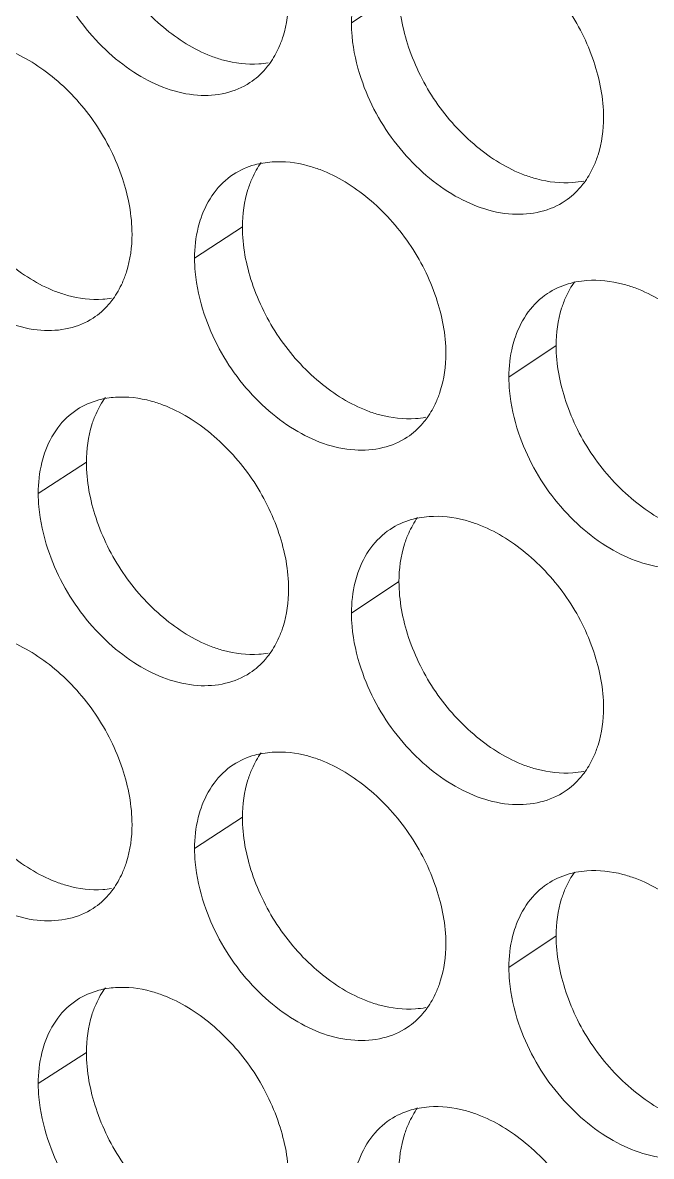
# Model space of a CAD drawing. Header units: millimetres. Extents: x 1177 to 4147, y 93 to 2194.
# Drawn here: x 2635.9 to 2644.29, y 733.92 to 749.05 of the extents above; entities that cross this region are included whole.
import ezdxf

# ---------------------------------------------------------------- set-up
doc = ezdxf.new("R2010")
doc.units = ezdxf.units.MM
doc.header["$LTSCALE"] = 0.1
doc.layers.get('0').update_dxf_attribs({"lineweight": 13})
doc.layers.add('标注', color=251, linetype='Continuous', lineweight=9)

# ---------------------------------------------------------------- blocks, each defined once
blk = doc.blocks.new('02')
for points, knots in [([(4627.348, 522.744), (4597.363, 531.299), (4553.55, 545.69), (4497.641, 568.487), (4458.71, 586.649), (4422.281, 606.068), (4388.51, 626.659), (4357.551, 648.334), (4338.416, 663.815), (4329.392, 671.722)], [0, 0, 0, 0, 0.278685, 0.411475, 0.539478, 0.662459, 0.780251, 0.892768, 1, 1, 1, 1]), ([(4626.906, 521.428), (4597.052, 529.945), (4553.424, 544.261), (4497.732, 566.923), (4458.929, 584.973), (4422.597, 604.269), (4388.892, 624.729), (4357.964, 646.263), (4338.829, 661.641), (4329.798, 669.496)], [0, 0, 0, 0, 0.278468, 0.411196, 0.539177, 0.662176, 0.780023, 0.892638, 1, 1, 1, 1]), ([(4628.518, 518.372), (4598.337, 526.935), (4554.235, 541.353), (4497.955, 564.22), (4458.766, 582.448), (4422.099, 601.945), (4388.114, 622.628), (4356.965, 644.402), (4337.717, 659.96), (4328.641, 667.907)], [0, 0, 0, 0, 0.278732, 0.411552, 0.539576, 0.662563, 0.780343, 0.892822, 1, 1, 1, 1]), ([(4328.202, 667.332), (4337.3, 659.316), (4356.601, 643.626), (4387.852, 621.677), (4421.956, 600.844), (4458.755, 581.215), (4498.091, 562.874), (4554.59, 539.876), (4598.873, 525.389), (4629.18, 516.79)], [0, 0, 0, 0, 0.107262, 0.219794, 0.337581, 0.460553, 0.588547, 0.721328, 1, 1, 1, 1])]:
    blk.add_open_spline(points, degree=3, knots=knots)
at = {"layer": '标注'}
for p, q in [((4541.875, 661.931), (4540.97, 661.333)), ((4538.893, 657.441), (4537.982, 656.845)), ((4544.868, 655.179), (4543.968, 654.579)), ((4535.921, 652.958), (4535.004, 652.364)), ((4535.921, 652.958), (4535.004, 652.364)), ((4541.875, 650.681), (4540.97, 650.083)), ((4541.875, 650.681), (4540.97, 650.083)), ((4538.893, 646.191), (4537.982, 645.595)), ((4544.868, 643.929), (4543.968, 643.329)), ((4535.921, 641.708), (4535.004, 641.114))]:
    blk.add_line(p, q, dxfattribs=at)
for centre, radius, start, end in [((4539.089, 662.266), 1.722, 273.9384, 279.9366), ((4539.577, 656.949), 1.735, 93.9617, 99.8775), ((4545.059, 660.021), 1.738, 274.1654, 281.1515), ((4545.582, 654.673), 1.752, 94.1885, 101.0843), ((4536.12, 657.774), 1.714, 273.8238, 279.3262), ((4536.59, 652.472), 1.727, 93.8472, 99.2713), ((4536.59, 652.472), 1.727, 93.8472, 99.2713), ((4542.068, 655.515), 1.73, 274.0522, 280.545), ((4542.574, 650.183), 1.743, 94.0754, 100.4818), ((4542.574, 650.183), 1.743, 94.0754, 100.4818), ((4539.089, 651.016), 1.722, 273.9384, 279.9366), ((4539.089, 651.016), 1.722, 273.9384, 279.9366), ((4539.577, 645.699), 1.735, 93.9617, 99.8775), ((4545.059, 648.771), 1.738, 274.1654, 281.1515), ((4545.059, 648.771), 1.738, 274.1654, 281.1515), ((4545.582, 643.423), 1.752, 94.1885, 101.0843), ((4536.12, 646.524), 1.714, 273.8238, 279.3262), ((4536.59, 641.222), 1.727, 93.8472, 99.2713), ((4542.068, 644.265), 1.73, 274.0522, 280.545), ((4542.574, 638.933), 1.743, 94.0754, 100.4818)]:
    blk.add_arc(centre, radius, start, end, dxfattribs=at)
for points, knots in [([(4535.921, 664.208), (4535.921, 663.848), (4536.065, 663.1), (4536.572, 662.075), (4537.331, 661.227), (4537.967, 660.823), (4538.298, 660.696)], [0, 0, 0, 0, 0.242407, 0.502714, 0.761597, 1, 1, 1, 1]), ([(4545.772, 659.529), (4545.772, 659.889), (4545.626, 660.636), (4545.112, 661.658), (4544.343, 662.501), (4543.701, 662.902), (4543.368, 663.027)], [0, 0, 0, 0, 0.241786, 0.501627, 0.760712, 1, 1, 1, 1]), ([(4535.188, 662.55), (4535.338, 662.096), (4535.684, 661.448), (4536.329, 660.752), (4537.019, 660.22), (4537.809, 659.913), (4538.567, 659.963), (4538.895, 660.099), (4539.035, 660.191)], [0, 0, 0, 0, 0.282242, 0.422968, 0.557759, 0.795664, 0.900828, 1, 1, 1, 1]), ([(4541.093, 662.102), (4541.073, 662.043), (4540.999, 661.794), (4540.97, 661.531), (4540.97, 661.333)], [0, 0, 0, 0, 0.239402, 1, 1, 1, 1]), ([(4539.589, 660.864), (4539.619, 660.932), (4539.73, 661.228), (4539.773, 661.547), (4539.773, 661.787)], [0, 0, 0, 0, 0.23723, 1, 1, 1, 1]), ([(4541.875, 661.931), (4541.875, 661.572), (4542.02, 660.824), (4542.531, 659.801), (4543.296, 658.956), (4543.936, 658.555), (4544.269, 658.43)], [0, 0, 0, 0, 0.24209, 0.502088, 0.761013, 1, 1, 1, 1]), ([(4540.97, 661.333), (4540.97, 661.247), (4540.987, 660.886), (4541.068, 660.53), (4541.154, 660.27)], [0, 0, 0, 0, 0.239627, 1, 1, 1, 1]), ([(4536.79, 657.302), (4536.79, 657.662), (4536.645, 658.41), (4536.137, 659.435), (4535.377, 660.283), (4534.741, 660.689), (4534.41, 660.817)], [0, 0, 0, 0, 0.242263, 0.502569, 0.761592, 1, 1, 1, 1]), ([(4538.298, 660.696), (4538.374, 660.667), (4538.667, 660.57), (4538.981, 660.533), (4539.207, 660.548)], [0, 0, 0, 0, 0.264454, 1, 1, 1, 1]), ([(4539.035, 660.191), (4539.145, 660.263), (4539.279, 660.383), (4539.388, 660.522), (4539.415, 660.559)], [0, 0, 0, 0, 0.745335, 1, 1, 1, 1]), ([(4541.154, 660.27), (4541.306, 659.815), (4541.657, 659.167), (4542.309, 658.473), (4543.006, 657.943), (4543.806, 657.643), (4544.569, 657.702), (4544.899, 657.842), (4545.04, 657.936)], [0, 0, 0, 0, 0.281468, 0.421967, 0.556662, 0.794843, 0.900382, 1, 1, 1, 1]), ([(4532.96, 659.732), (4532.96, 659.372), (4533.104, 658.624), (4533.608, 657.598), (4534.364, 656.748), (4534.999, 656.342), (4535.328, 656.214)], [0, 0, 0, 0, 0.242567, 0.503029, 0.761892, 1, 1, 1, 1]), ([(4545.587, 658.606), (4545.618, 658.674), (4545.729, 658.969), (4545.772, 659.289), (4545.772, 659.529)], [0, 0, 0, 0, 0.237534, 1, 1, 1, 1]), ([(4539.279, 658.659), (4539.229, 658.65), (4539.032, 658.606), (4538.844, 658.524), (4538.719, 658.442)], [0, 0, 0, 0, 0.255872, 1, 1, 1, 1]), ([(4540.371, 658.533), (4540.295, 658.562), (4540, 658.658), (4539.684, 658.696), (4539.457, 658.68)], [0, 0, 0, 0, 0.264534, 1, 1, 1, 1]), ([(4542.768, 655.03), (4542.768, 655.39), (4542.622, 656.137), (4542.109, 657.16), (4541.344, 658.005), (4540.704, 658.407), (4540.371, 658.533)], [0, 0, 0, 0, 0.241944, 0.50194, 0.761004, 1, 1, 1, 1]), ([(4538.719, 658.442), (4538.578, 658.349), (4538.322, 658.1), (4538.163, 657.783), (4538.104, 657.613)], [0, 0, 0, 0, 0.48481, 1, 1, 1, 1]), ([(4539.077, 658.365), (4539.047, 658.297), (4538.936, 658.001), (4538.893, 657.682), (4538.893, 657.441)], [0, 0, 0, 0, 0.237139, 1, 1, 1, 1]), ([(4544.269, 658.43), (4544.346, 658.402), (4544.641, 658.307), (4544.957, 658.27), (4545.185, 658.287)], [0, 0, 0, 0, 0.264165, 1, 1, 1, 1]), ([(4545.04, 657.936), (4545.15, 658.01), (4545.285, 658.132), (4545.394, 658.273), (4545.42, 658.31)], [0, 0, 0, 0, 0.745425, 1, 1, 1, 1]), ([(4532.221, 658.076), (4532.37, 657.622), (4532.714, 656.974), (4533.356, 656.277), (4534.041, 655.743), (4534.827, 655.434), (4535.582, 655.48), (4535.909, 655.613), (4536.049, 655.704)], [0, 0, 0, 0, 0.282632, 0.423473, 0.558313, 0.796079, 0.901055, 1, 1, 1, 1]), ([(4538.104, 657.613), (4538.084, 657.554), (4538.01, 657.305), (4537.982, 657.043), (4537.982, 656.845)], [0, 0, 0, 0, 0.239305, 1, 1, 1, 1]), ([(4538.893, 657.441), (4538.893, 657.081), (4539.037, 656.334), (4539.546, 655.309), (4540.308, 654.463), (4540.946, 654.061), (4541.278, 653.935)], [0, 0, 0, 0, 0.242248, 0.5024, 0.761305, 1, 1, 1, 1]), ([(4536.606, 656.379), (4536.636, 656.447), (4536.747, 656.743), (4536.79, 657.062), (4536.79, 657.302)], [0, 0, 0, 0, 0.237083, 1, 1, 1, 1]), ([(4537.982, 656.845), (4537.982, 656.759), (4537.999, 656.398), (4538.079, 656.042), (4538.166, 655.782)], [0, 0, 0, 0, 0.239586, 1, 1, 1, 1]), ([(4545.245, 656.392), (4545.196, 656.382), (4545.005, 656.336), (4544.822, 656.253), (4544.701, 656.171)], [0, 0, 0, 0, 0.255479, 1, 1, 1, 1]), ([(4546.375, 656.278), (4546.298, 656.306), (4546, 656.401), (4545.683, 656.437), (4545.454, 656.42)], [0, 0, 0, 0, 0.264244, 1, 1, 1, 1]), ([(4535.328, 656.214), (4535.404, 656.185), (4535.696, 656.088), (4536.009, 656.049), (4536.234, 656.064)], [0, 0, 0, 0, 0.264601, 1, 1, 1, 1]), ([(4544.701, 656.171), (4544.561, 656.078), (4544.309, 655.83), (4544.151, 655.516), (4544.092, 655.348)], [0, 0, 0, 0, 0.485545, 1, 1, 1, 1]), ([(4548.788, 652.785), (4548.788, 653.145), (4548.641, 653.892), (4548.125, 654.914), (4547.353, 655.755), (4546.709, 656.153), (4546.375, 656.278)], [0, 0, 0, 0, 0.241629, 0.501316, 0.760421, 1, 1, 1, 1]), ([(4536.049, 655.704), (4536.159, 655.776), (4536.293, 655.894), (4536.402, 656.032), (4536.428, 656.069)], [0, 0, 0, 0, 0.74529, 1, 1, 1, 1]), ([(4545.053, 656.101), (4545.022, 656.033), (4544.911, 655.738), (4544.868, 655.419), (4544.868, 655.179)], [0, 0, 0, 0, 0.237462, 1, 1, 1, 1]), ([(4538.166, 655.782), (4538.317, 655.327), (4538.665, 654.679), (4539.314, 653.984), (4540.007, 653.453), (4540.802, 653.15), (4541.563, 653.204), (4541.891, 653.342), (4542.032, 653.435)], [0, 0, 0, 0, 0.281854, 0.422466, 0.557209, 0.795252, 0.900604, 1, 1, 1, 1]), ([(4544.092, 655.348), (4544.072, 655.289), (4543.997, 655.039), (4543.968, 654.777), (4543.968, 654.579)], [0, 0, 0, 0, 0.239501, 1, 1, 1, 1]), ([(4544.868, 655.179), (4544.868, 654.819), (4545.014, 654.072), (4545.526, 653.049), (4546.294, 652.206), (4546.937, 651.807), (4547.27, 651.683)], [0, 0, 0, 0, 0.241933, 0.501777, 0.760722, 1, 1, 1, 1]), ([(4542.582, 654.106), (4542.613, 654.174), (4542.725, 654.47), (4542.768, 654.789), (4542.768, 655.03)], [0, 0, 0, 0, 0.237376, 1, 1, 1, 1]), ([(4543.968, 654.579), (4543.968, 654.492), (4543.986, 654.132), (4544.066, 653.775), (4544.154, 653.515)], [0, 0, 0, 0, 0.239668, 1, 1, 1, 1]), ([(4537.385, 654.047), (4537.309, 654.076), (4537.016, 654.173), (4536.701, 654.211), (4536.474, 654.196)], [0, 0, 0, 0, 0.264681, 1, 1, 1, 1]), ([(4537.385, 654.047), (4537.309, 654.076), (4537.016, 654.173), (4536.701, 654.211), (4536.474, 654.196)], [0, 0, 0, 0, 0.264681, 1, 1, 1, 1]), ([(4536.312, 654.177), (4536.261, 654.169), (4536.062, 654.126), (4535.871, 654.044), (4535.744, 653.962)], [0, 0, 0, 0, 0.256076, 1, 1, 1, 1]), ([(4536.312, 654.177), (4536.261, 654.169), (4536.062, 654.126), (4535.871, 654.044), (4535.744, 653.962)], [0, 0, 0, 0, 0.256076, 1, 1, 1, 1]), ([(4539.773, 650.537), (4539.773, 650.897), (4539.628, 651.645), (4539.118, 652.669), (4538.355, 653.516), (4537.717, 653.92), (4537.385, 654.047)], [0, 0, 0, 0, 0.242103, 0.502254, 0.761298, 1, 1, 1, 1]), ([(4539.773, 650.537), (4539.773, 650.897), (4539.628, 651.645), (4539.118, 652.669), (4538.355, 653.516), (4537.717, 653.92), (4537.385, 654.047)], [0, 0, 0, 0, 0.242103, 0.502254, 0.761298, 1, 1, 1, 1]), ([(4535.744, 653.962), (4535.602, 653.87), (4535.344, 653.62), (4535.185, 653.301), (4535.126, 653.131)], [0, 0, 0, 0, 0.484433, 1, 1, 1, 1]), ([(4535.744, 653.962), (4535.602, 653.87), (4535.344, 653.62), (4535.185, 653.301), (4535.126, 653.131)], [0, 0, 0, 0, 0.484433, 1, 1, 1, 1]), ([(4536.105, 653.882), (4536.074, 653.813), (4535.964, 653.518), (4535.921, 653.199), (4535.921, 652.958)], [0, 0, 0, 0, 0.236993, 1, 1, 1, 1]), ([(4536.105, 653.882), (4536.074, 653.813), (4535.964, 653.518), (4535.921, 653.199), (4535.921, 652.958)], [0, 0, 0, 0, 0.236993, 1, 1, 1, 1]), ([(4541.278, 653.935), (4541.354, 653.906), (4541.649, 653.81), (4541.964, 653.773), (4542.191, 653.789)], [0, 0, 0, 0, 0.264309, 1, 1, 1, 1]), ([(4542.032, 653.435), (4542.142, 653.508), (4542.277, 653.629), (4542.386, 653.769), (4542.412, 653.806)], [0, 0, 0, 0, 0.74538, 1, 1, 1, 1]), ([(4544.154, 653.515), (4544.306, 653.06), (4544.659, 652.411), (4545.315, 651.719), (4546.016, 651.191), (4546.82, 650.894), (4547.586, 650.956), (4547.916, 651.099), (4548.058, 651.194)], [0, 0, 0, 0, 0.281084, 0.421471, 0.556119, 0.794437, 0.900161, 1, 1, 1, 1]), ([(4535.126, 653.131), (4535.106, 653.072), (4535.033, 652.823), (4535.004, 652.562), (4535.004, 652.364)], [0, 0, 0, 0, 0.239208, 1, 1, 1, 1]), ([(4535.126, 653.131), (4535.106, 653.072), (4535.033, 652.823), (4535.004, 652.562), (4535.004, 652.364)], [0, 0, 0, 0, 0.239208, 1, 1, 1, 1]), ([(4535.921, 652.958), (4535.921, 652.598), (4536.065, 651.85), (4536.572, 650.825), (4537.331, 649.977), (4537.967, 649.573), (4538.298, 649.446)], [0, 0, 0, 0, 0.242407, 0.502714, 0.761597, 1, 1, 1, 1]), ([(4535.921, 652.958), (4535.921, 652.598), (4536.065, 651.85), (4536.572, 650.825), (4537.331, 649.977), (4537.967, 649.573), (4538.298, 649.446)], [0, 0, 0, 0, 0.242407, 0.502714, 0.761597, 1, 1, 1, 1]), ([(4535.004, 652.364), (4535.004, 652.278), (4535.022, 651.917), (4535.102, 651.561), (4535.188, 651.3)], [0, 0, 0, 0, 0.239546, 1, 1, 1, 1]), ([(4535.004, 652.364), (4535.004, 652.278), (4535.022, 651.917), (4535.102, 651.561), (4535.188, 651.3)], [0, 0, 0, 0, 0.239546, 1, 1, 1, 1]), ([(4542.257, 651.897), (4542.207, 651.888), (4542.013, 651.843), (4541.828, 651.76), (4541.705, 651.678)], [0, 0, 0, 0, 0.255672, 1, 1, 1, 1]), ([(4542.257, 651.897), (4542.207, 651.888), (4542.013, 651.843), (4541.828, 651.76), (4541.705, 651.678)], [0, 0, 0, 0, 0.255672, 1, 1, 1, 1]), ([(4543.368, 651.777), (4543.291, 651.806), (4542.995, 651.901), (4542.678, 651.938), (4542.45, 651.922)], [0, 0, 0, 0, 0.264388, 1, 1, 1, 1]), ([(4543.368, 651.777), (4543.291, 651.806), (4542.995, 651.901), (4542.678, 651.938), (4542.45, 651.922)], [0, 0, 0, 0, 0.264388, 1, 1, 1, 1]), ([(4541.705, 651.678), (4541.564, 651.585), (4541.31, 651.336), (4541.152, 651.021), (4541.093, 650.852)], [0, 0, 0, 0, 0.485181, 1, 1, 1, 1]), ([(4541.705, 651.678), (4541.564, 651.585), (4541.31, 651.336), (4541.152, 651.021), (4541.093, 650.852)], [0, 0, 0, 0, 0.485181, 1, 1, 1, 1]), ([(4542.06, 651.606), (4542.029, 651.537), (4541.918, 651.242), (4541.875, 650.922), (4541.875, 650.681)], [0, 0, 0, 0, 0.237286, 1, 1, 1, 1]), ([(4542.06, 651.606), (4542.029, 651.537), (4541.918, 651.242), (4541.875, 650.922), (4541.875, 650.681)], [0, 0, 0, 0, 0.237286, 1, 1, 1, 1]), ([(4545.772, 648.279), (4545.772, 648.639), (4545.626, 649.386), (4545.112, 650.408), (4544.343, 651.251), (4543.701, 651.652), (4543.368, 651.777)], [0, 0, 0, 0, 0.241786, 0.501627, 0.760712, 1, 1, 1, 1]), ([(4545.772, 648.279), (4545.772, 648.639), (4545.626, 649.386), (4545.112, 650.408), (4544.343, 651.251), (4543.701, 651.652), (4543.368, 651.777)], [0, 0, 0, 0, 0.241786, 0.501627, 0.760712, 1, 1, 1, 1]), ([(4535.188, 651.3), (4535.338, 650.846), (4535.684, 650.198), (4536.329, 649.502), (4537.019, 648.97), (4537.809, 648.663), (4538.567, 648.713), (4538.895, 648.849), (4539.035, 648.941)], [0, 0, 0, 0, 0.282242, 0.422968, 0.557759, 0.795664, 0.900828, 1, 1, 1, 1]), ([(4535.188, 651.3), (4535.338, 650.846), (4535.684, 650.198), (4536.329, 649.502), (4537.019, 648.97), (4537.809, 648.663), (4538.567, 648.713), (4538.895, 648.849), (4539.035, 648.941)], [0, 0, 0, 0, 0.282242, 0.422968, 0.557759, 0.795664, 0.900828, 1, 1, 1, 1]), ([(4541.093, 650.852), (4541.073, 650.793), (4540.999, 650.544), (4540.97, 650.281), (4540.97, 650.083)], [0, 0, 0, 0, 0.239402, 1, 1, 1, 1]), ([(4541.093, 650.852), (4541.073, 650.793), (4540.999, 650.544), (4540.97, 650.281), (4540.97, 650.083)], [0, 0, 0, 0, 0.239402, 1, 1, 1, 1]), ([(4539.589, 649.614), (4539.619, 649.682), (4539.73, 649.978), (4539.773, 650.297), (4539.773, 650.537)], [0, 0, 0, 0, 0.23723, 1, 1, 1, 1]), ([(4539.589, 649.614), (4539.619, 649.682), (4539.73, 649.978), (4539.773, 650.297), (4539.773, 650.537)], [0, 0, 0, 0, 0.23723, 1, 1, 1, 1]), ([(4541.875, 650.681), (4541.875, 650.322), (4542.02, 649.574), (4542.531, 648.551), (4543.296, 647.706), (4543.936, 647.305), (4544.269, 647.18)], [0, 0, 0, 0, 0.24209, 0.502088, 0.761013, 1, 1, 1, 1]), ([(4541.875, 650.681), (4541.875, 650.322), (4542.02, 649.574), (4542.531, 648.551), (4543.296, 647.706), (4543.936, 647.305), (4544.269, 647.18)], [0, 0, 0, 0, 0.24209, 0.502088, 0.761013, 1, 1, 1, 1]), ([(4540.97, 650.083), (4540.97, 649.997), (4540.987, 649.636), (4541.068, 649.28), (4541.154, 649.02)], [0, 0, 0, 0, 0.239627, 1, 1, 1, 1]), ([(4540.97, 650.083), (4540.97, 649.997), (4540.987, 649.636), (4541.068, 649.28), (4541.154, 649.02)], [0, 0, 0, 0, 0.239627, 1, 1, 1, 1]), ([(4536.79, 646.052), (4536.79, 646.412), (4536.645, 647.16), (4536.137, 648.185), (4535.377, 649.033), (4534.741, 649.439), (4534.41, 649.567)], [0, 0, 0, 0, 0.242263, 0.502569, 0.761592, 1, 1, 1, 1]), ([(4538.298, 649.446), (4538.374, 649.417), (4538.667, 649.32), (4538.981, 649.283), (4539.207, 649.298)], [0, 0, 0, 0, 0.264454, 1, 1, 1, 1]), ([(4538.298, 649.446), (4538.374, 649.417), (4538.667, 649.32), (4538.981, 649.283), (4539.207, 649.298)], [0, 0, 0, 0, 0.264454, 1, 1, 1, 1]), ([(4539.035, 648.941), (4539.145, 649.013), (4539.279, 649.133), (4539.388, 649.272), (4539.415, 649.309)], [0, 0, 0, 0, 0.745335, 1, 1, 1, 1]), ([(4539.035, 648.941), (4539.145, 649.013), (4539.279, 649.133), (4539.388, 649.272), (4539.415, 649.309)], [0, 0, 0, 0, 0.745335, 1, 1, 1, 1]), ([(4541.154, 649.02), (4541.306, 648.565), (4541.657, 647.917), (4542.309, 647.223), (4543.006, 646.693), (4543.806, 646.393), (4544.569, 646.452), (4544.899, 646.592), (4545.04, 646.686)], [0, 0, 0, 0, 0.281468, 0.421967, 0.556662, 0.794843, 0.900382, 1, 1, 1, 1]), ([(4541.154, 649.02), (4541.306, 648.565), (4541.657, 647.917), (4542.309, 647.223), (4543.006, 646.693), (4543.806, 646.393), (4544.569, 646.452), (4544.899, 646.592), (4545.04, 646.686)], [0, 0, 0, 0, 0.281468, 0.421967, 0.556662, 0.794843, 0.900382, 1, 1, 1, 1]), ([(4532.96, 648.482), (4532.96, 648.122), (4533.104, 647.374), (4533.608, 646.348), (4534.364, 645.498), (4534.999, 645.092), (4535.328, 644.964)], [0, 0, 0, 0, 0.242567, 0.503029, 0.761892, 1, 1, 1, 1]), ([(4545.587, 647.356), (4545.618, 647.424), (4545.729, 647.719), (4545.772, 648.039), (4545.772, 648.279)], [0, 0, 0, 0, 0.237534, 1, 1, 1, 1]), ([(4545.587, 647.356), (4545.618, 647.424), (4545.729, 647.719), (4545.772, 648.039), (4545.772, 648.279)], [0, 0, 0, 0, 0.237534, 1, 1, 1, 1]), ([(4539.279, 647.409), (4539.229, 647.4), (4539.032, 647.356), (4538.844, 647.274), (4538.719, 647.192)], [0, 0, 0, 0, 0.255872, 1, 1, 1, 1]), ([(4540.371, 647.283), (4540.295, 647.312), (4540, 647.408), (4539.684, 647.446), (4539.457, 647.43)], [0, 0, 0, 0, 0.264534, 1, 1, 1, 1]), ([(4542.768, 643.78), (4542.768, 644.14), (4542.622, 644.887), (4542.109, 645.91), (4541.344, 646.755), (4540.704, 647.157), (4540.371, 647.283)], [0, 0, 0, 0, 0.241944, 0.50194, 0.761004, 1, 1, 1, 1]), ([(4538.719, 647.192), (4538.578, 647.099), (4538.322, 646.85), (4538.163, 646.533), (4538.104, 646.363)], [0, 0, 0, 0, 0.48481, 1, 1, 1, 1]), ([(4539.077, 647.115), (4539.047, 647.047), (4538.936, 646.751), (4538.893, 646.432), (4538.893, 646.191)], [0, 0, 0, 0, 0.237139, 1, 1, 1, 1]), ([(4544.269, 647.18), (4544.346, 647.152), (4544.641, 647.057), (4544.957, 647.02), (4545.185, 647.037)], [0, 0, 0, 0, 0.264165, 1, 1, 1, 1]), ([(4544.269, 647.18), (4544.346, 647.152), (4544.641, 647.057), (4544.957, 647.02), (4545.185, 647.037)], [0, 0, 0, 0, 0.264165, 1, 1, 1, 1]), ([(4545.04, 646.686), (4545.15, 646.76), (4545.285, 646.882), (4545.394, 647.023), (4545.42, 647.06)], [0, 0, 0, 0, 0.745425, 1, 1, 1, 1]), ([(4545.04, 646.686), (4545.15, 646.76), (4545.285, 646.882), (4545.394, 647.023), (4545.42, 647.06)], [0, 0, 0, 0, 0.745425, 1, 1, 1, 1]), ([(4532.221, 646.826), (4532.37, 646.372), (4532.714, 645.724), (4533.356, 645.027), (4534.041, 644.493), (4534.827, 644.184), (4535.582, 644.23), (4535.909, 644.363), (4536.049, 644.454)], [0, 0, 0, 0, 0.282632, 0.423473, 0.558313, 0.796079, 0.901055, 1, 1, 1, 1]), ([(4538.104, 646.363), (4538.084, 646.304), (4538.01, 646.055), (4537.982, 645.793), (4537.982, 645.595)], [0, 0, 0, 0, 0.239305, 1, 1, 1, 1]), ([(4536.606, 645.129), (4536.636, 645.197), (4536.747, 645.493), (4536.79, 645.812), (4536.79, 646.052)], [0, 0, 0, 0, 0.237083, 1, 1, 1, 1]), ([(4538.893, 646.191), (4538.893, 645.831), (4539.037, 645.084), (4539.546, 644.059), (4540.308, 643.213), (4540.946, 642.811), (4541.278, 642.685)], [0, 0, 0, 0, 0.242248, 0.5024, 0.761305, 1, 1, 1, 1]), ([(4537.982, 645.595), (4537.982, 645.509), (4537.999, 645.148), (4538.079, 644.792), (4538.166, 644.532)], [0, 0, 0, 0, 0.239586, 1, 1, 1, 1]), ([(4545.245, 645.142), (4545.196, 645.132), (4545.005, 645.086), (4544.822, 645.003), (4544.701, 644.921)], [0, 0, 0, 0, 0.255479, 1, 1, 1, 1]), ([(4546.375, 645.028), (4546.298, 645.056), (4546, 645.151), (4545.683, 645.187), (4545.454, 645.17)], [0, 0, 0, 0, 0.264244, 1, 1, 1, 1]), ([(4535.328, 644.964), (4535.404, 644.935), (4535.696, 644.838), (4536.009, 644.799), (4536.234, 644.814)], [0, 0, 0, 0, 0.264601, 1, 1, 1, 1]), ([(4544.701, 644.921), (4544.561, 644.828), (4544.309, 644.58), (4544.151, 644.266), (4544.092, 644.098)], [0, 0, 0, 0, 0.485545, 1, 1, 1, 1]), ([(4548.788, 641.535), (4548.788, 641.895), (4548.641, 642.642), (4548.125, 643.664), (4547.353, 644.505), (4546.709, 644.903), (4546.375, 645.028)], [0, 0, 0, 0, 0.241629, 0.501316, 0.760421, 1, 1, 1, 1]), ([(4536.049, 644.454), (4536.159, 644.526), (4536.293, 644.644), (4536.402, 644.782), (4536.428, 644.819)], [0, 0, 0, 0, 0.74529, 1, 1, 1, 1]), ([(4545.053, 644.851), (4545.022, 644.783), (4544.911, 644.488), (4544.868, 644.169), (4544.868, 643.929)], [0, 0, 0, 0, 0.237462, 1, 1, 1, 1]), ([(4538.166, 644.532), (4538.317, 644.077), (4538.665, 643.429), (4539.314, 642.734), (4540.007, 642.203), (4540.802, 641.9), (4541.563, 641.954), (4541.891, 642.092), (4542.032, 642.185)], [0, 0, 0, 0, 0.281854, 0.422466, 0.557209, 0.795252, 0.900604, 1, 1, 1, 1]), ([(4544.092, 644.098), (4544.072, 644.039), (4543.997, 643.789), (4543.968, 643.527), (4543.968, 643.329)], [0, 0, 0, 0, 0.239501, 1, 1, 1, 1]), ([(4544.868, 643.929), (4544.868, 643.569), (4545.014, 642.822), (4545.526, 641.799), (4546.294, 640.956), (4546.937, 640.557), (4547.27, 640.433)], [0, 0, 0, 0, 0.241933, 0.501777, 0.760722, 1, 1, 1, 1]), ([(4542.582, 642.856), (4542.613, 642.924), (4542.725, 643.22), (4542.768, 643.539), (4542.768, 643.78)], [0, 0, 0, 0, 0.237376, 1, 1, 1, 1]), ([(4543.968, 643.329), (4543.968, 643.242), (4543.986, 642.882), (4544.066, 642.525), (4544.154, 642.265)], [0, 0, 0, 0, 0.239668, 1, 1, 1, 1]), ([(4536.312, 642.927), (4536.261, 642.919), (4536.062, 642.876), (4535.871, 642.794), (4535.744, 642.712)], [0, 0, 0, 0, 0.256076, 1, 1, 1, 1]), ([(4537.385, 642.797), (4537.309, 642.826), (4537.016, 642.923), (4536.701, 642.961), (4536.474, 642.946)], [0, 0, 0, 0, 0.264681, 1, 1, 1, 1]), ([(4539.773, 639.287), (4539.773, 639.647), (4539.628, 640.395), (4539.118, 641.419), (4538.355, 642.266), (4537.717, 642.67), (4537.385, 642.797)], [0, 0, 0, 0, 0.242103, 0.502254, 0.761298, 1, 1, 1, 1]), ([(4535.744, 642.712), (4535.602, 642.62), (4535.344, 642.37), (4535.185, 642.051), (4535.126, 641.881)], [0, 0, 0, 0, 0.484433, 1, 1, 1, 1]), ([(4536.105, 642.632), (4536.074, 642.563), (4535.964, 642.268), (4535.921, 641.949), (4535.921, 641.708)], [0, 0, 0, 0, 0.236993, 1, 1, 1, 1]), ([(4541.278, 642.685), (4541.354, 642.656), (4541.649, 642.56), (4541.964, 642.523), (4542.191, 642.539)], [0, 0, 0, 0, 0.264309, 1, 1, 1, 1]), ([(4542.032, 642.185), (4542.142, 642.258), (4542.277, 642.379), (4542.386, 642.519), (4542.412, 642.556)], [0, 0, 0, 0, 0.74538, 1, 1, 1, 1]), ([(4544.154, 642.265), (4544.306, 641.81), (4544.659, 641.161), (4545.315, 640.469), (4546.016, 639.941), (4546.82, 639.644), (4547.586, 639.706), (4547.916, 639.849), (4548.058, 639.944)], [0, 0, 0, 0, 0.281084, 0.421471, 0.556119, 0.794437, 0.900161, 1, 1, 1, 1]), ([(4535.126, 641.881), (4535.106, 641.822), (4535.033, 641.573), (4535.004, 641.312), (4535.004, 641.114)], [0, 0, 0, 0, 0.239208, 1, 1, 1, 1]), ([(4535.921, 641.708), (4535.921, 641.348), (4536.065, 640.6), (4536.572, 639.575), (4537.331, 638.727), (4537.967, 638.323), (4538.298, 638.196)], [0, 0, 0, 0, 0.242407, 0.502714, 0.761597, 1, 1, 1, 1]), ([(4535.004, 641.114), (4535.004, 641.028), (4535.022, 640.667), (4535.102, 640.311), (4535.188, 640.05)], [0, 0, 0, 0, 0.239546, 1, 1, 1, 1]), ([(4542.257, 640.647), (4542.207, 640.638), (4542.013, 640.593), (4541.828, 640.51), (4541.705, 640.428)], [0, 0, 0, 0, 0.255672, 1, 1, 1, 1]), ([(4543.368, 640.527), (4543.291, 640.556), (4542.995, 640.651), (4542.678, 640.688), (4542.45, 640.672)], [0, 0, 0, 0, 0.264388, 1, 1, 1, 1]), ([(4541.705, 640.428), (4541.564, 640.335), (4541.31, 640.086), (4541.152, 639.771), (4541.093, 639.602)], [0, 0, 0, 0, 0.485181, 1, 1, 1, 1]), ([(4545.772, 637.029), (4545.772, 637.389), (4545.626, 638.136), (4545.112, 639.158), (4544.343, 640.001), (4543.701, 640.402), (4543.368, 640.527)], [0, 0, 0, 0, 0.241786, 0.501627, 0.760712, 1, 1, 1, 1]), ([(4542.06, 640.356), (4542.029, 640.287), (4541.918, 639.992), (4541.875, 639.672), (4541.875, 639.431)], [0, 0, 0, 0, 0.237286, 1, 1, 1, 1]), ([(4535.188, 640.05), (4535.338, 639.596), (4535.684, 638.948), (4536.329, 638.252), (4537.019, 637.72), (4537.809, 637.413), (4538.567, 637.463), (4538.895, 637.599), (4539.035, 637.691)], [0, 0, 0, 0, 0.282242, 0.422968, 0.557759, 0.795664, 0.900828, 1, 1, 1, 1])]:
    blk.add_open_spline(points, degree=3, knots=knots, dxfattribs=at)
for points in [[(4539.415, 660.559), (4539.483, 660.654), (4539.541, 660.757), (4539.589, 660.864)], [(4539.25, 658.67), (4539.182, 658.575), (4539.124, 658.472), (4539.077, 658.365)], [(4545.42, 658.31), (4545.485, 658.403), (4545.541, 658.502), (4545.587, 658.606)], [(4536.428, 656.069), (4536.498, 656.165), (4536.557, 656.27), (4536.606, 656.379)], [(4545.22, 656.397), (4545.155, 656.305), (4545.099, 656.205), (4545.053, 656.101)], [(4536.282, 654.192), (4536.212, 654.095), (4536.153, 653.99), (4536.105, 653.882)], [(4536.282, 654.192), (4536.212, 654.095), (4536.153, 653.99), (4536.105, 653.882)], [(4542.412, 653.806), (4542.479, 653.9), (4542.535, 654.001), (4542.582, 654.106)], [(4542.23, 651.905), (4542.163, 651.812), (4542.107, 651.711), (4542.06, 651.606)], [(4542.23, 651.905), (4542.163, 651.812), (4542.107, 651.711), (4542.06, 651.606)], [(4539.415, 649.309), (4539.483, 649.404), (4539.541, 649.507), (4539.589, 649.614)], [(4539.415, 649.309), (4539.483, 649.404), (4539.541, 649.507), (4539.589, 649.614)], [(4539.25, 647.42), (4539.182, 647.325), (4539.124, 647.222), (4539.077, 647.115)], [(4545.42, 647.06), (4545.485, 647.153), (4545.541, 647.252), (4545.587, 647.356)], [(4545.42, 647.06), (4545.485, 647.153), (4545.541, 647.252), (4545.587, 647.356)], [(4536.428, 644.819), (4536.498, 644.915), (4536.557, 645.02), (4536.606, 645.129)], [(4545.22, 645.147), (4545.155, 645.055), (4545.099, 644.955), (4545.053, 644.851)], [(4536.282, 642.942), (4536.212, 642.845), (4536.153, 642.74), (4536.105, 642.632)], [(4542.412, 642.556), (4542.479, 642.65), (4542.535, 642.751), (4542.582, 642.856)], [(4542.23, 640.655), (4542.163, 640.562), (4542.107, 640.461), (4542.06, 640.356)]]:
    blk.add_open_spline(points, degree=3, dxfattribs=at)

msp = doc.modelspace()

# ---------------------------------------------------------------- block references
at = {"xscale": 0.7, "yscale": 0.7, "zscale": 0.7}
msp.add_blockref('02', (-538.391, 286.112), dxfattribs=at)

doc.saveas('drawing.dxf')
